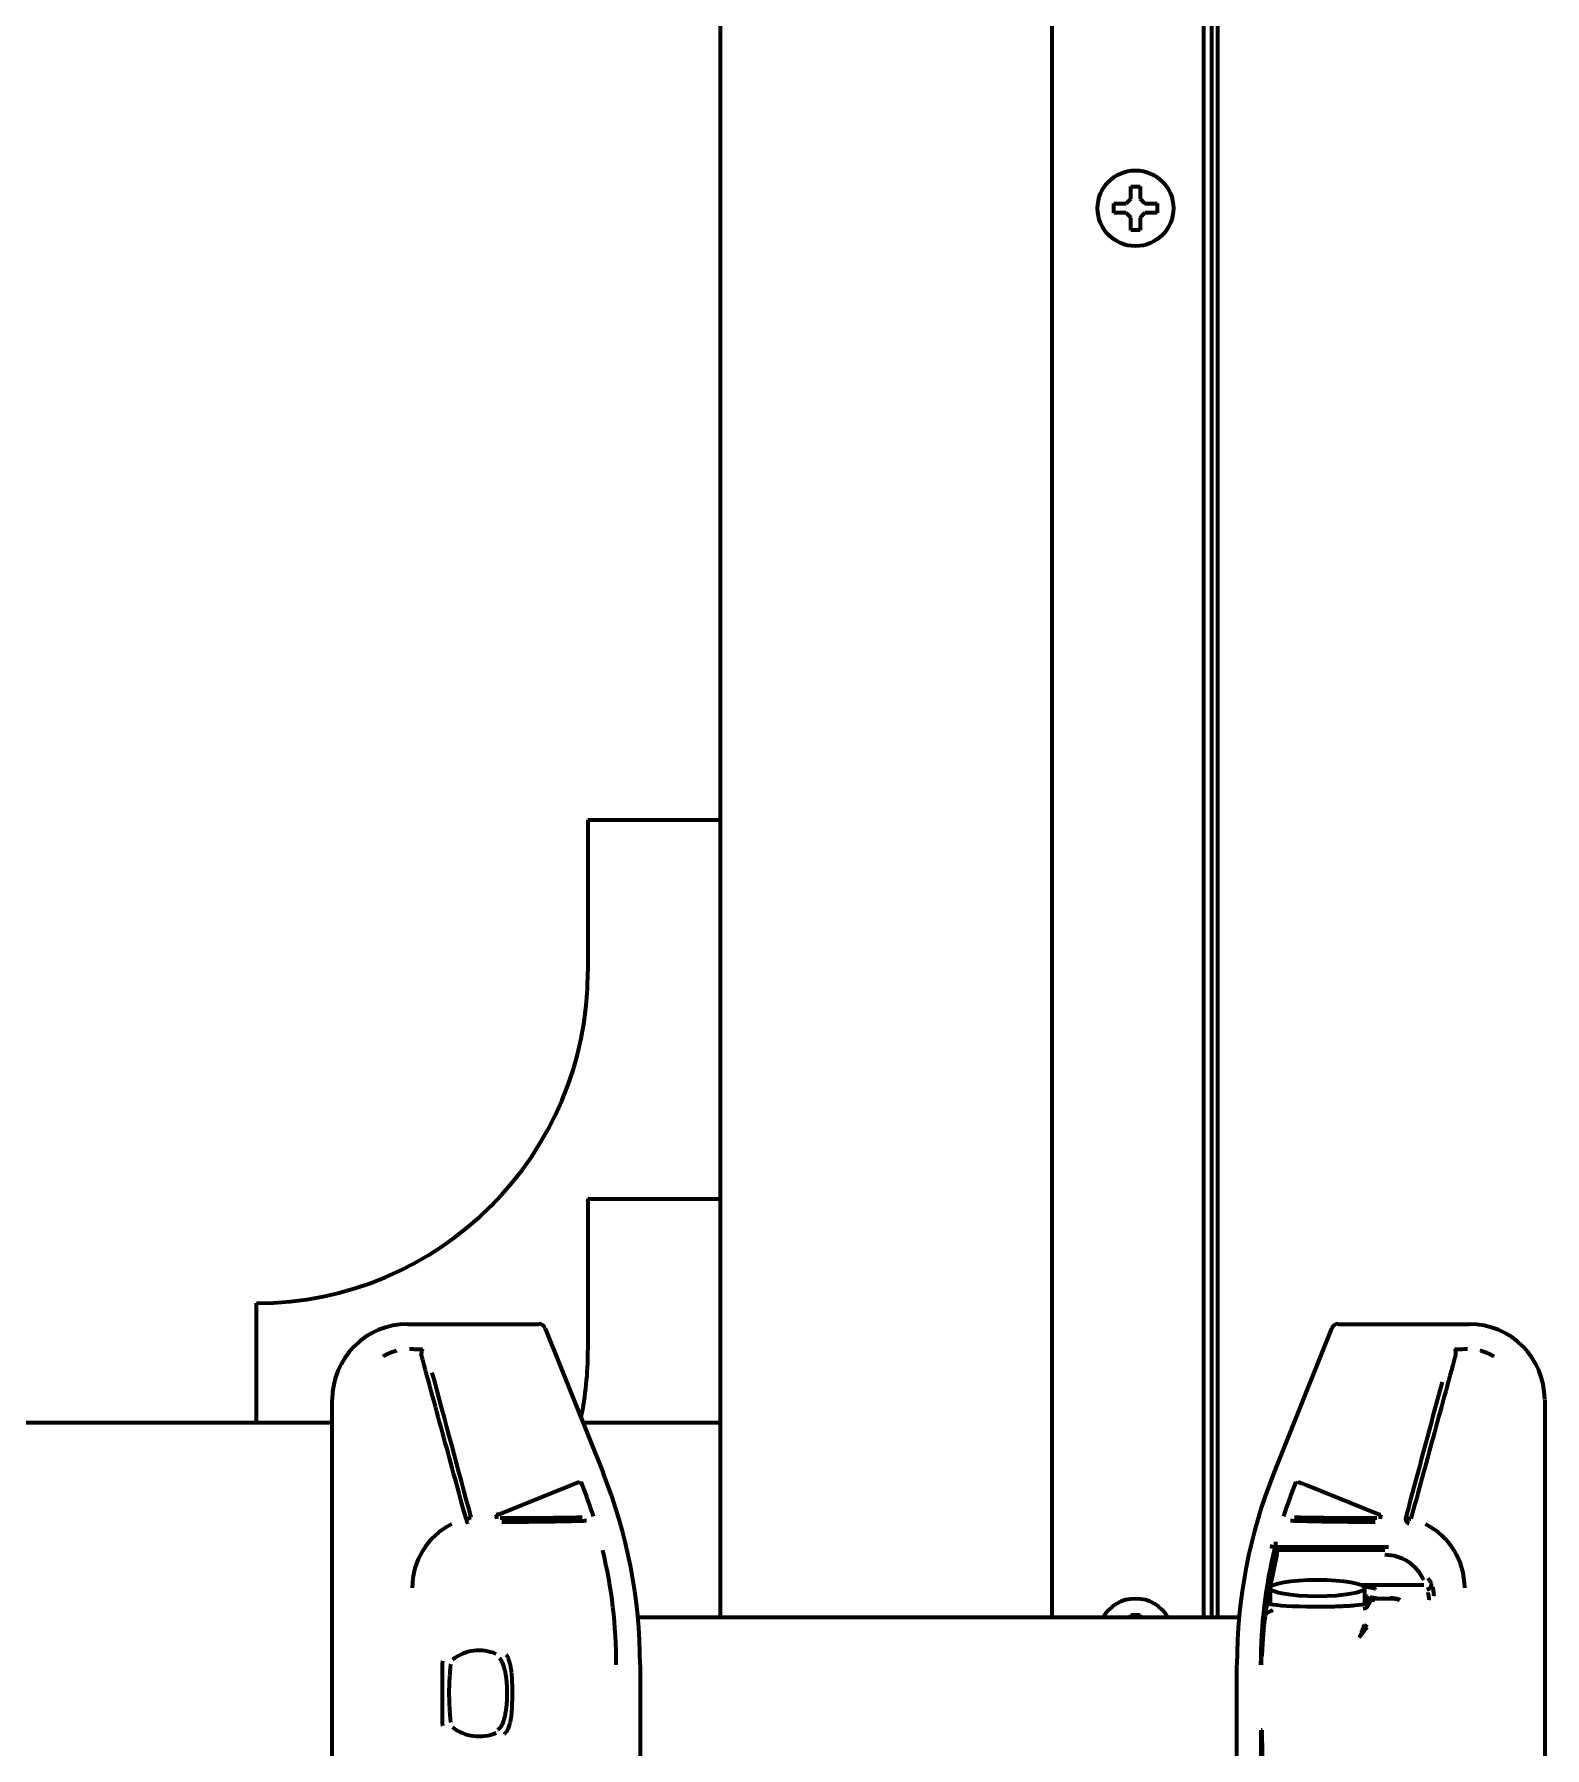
# Model space of a CAD drawing. Header units: inches. Extents: x -3055 to 7244, y 299 to 5591.
# Drawn here: x 3565.7 to 3725.1, y 4519.8 to 4700.7 of the extents above; entities that cross this region are included whole.
import ezdxf

# ---------------------------------------------------------------- set-up
doc = ezdxf.new("R2010")
doc.units = ezdxf.units.IN

msp = doc.modelspace()

# ---------------------------------------------------------------- linework, layer by layer
at = {"linetype": 'Continuous', "lineweight": 70}
for p, q in [((3689.12, 4533.57), (3689.12, 5337.56)), ((3673.12, 4533.58), (3673.12, 5335.56)), ((3638.12, 4533.57), (3638.12, 4839.08)), ((3689.94, 4822.65), (3689.94, 4533.56)), ((3690.62, 4533.57), (3690.62, 4822.65)), ((3679.62, 4682.36), (3679.62, 4682.86)), ((3679.62, 4681.86), (3679.62, 4682.36)), ((3684.22, 4682.86), (3684.22, 4682.36)), ((3684.22, 4682.36), (3684.22, 4681.86)), ((3624.12, 4617.79), (3638.12, 4617.79)), ((3624.12, 4617.79), (3624.12, 4601.76)), ((3624.12, 4577.79), (3638.12, 4577.79)), ((3624.12, 4577.79), (3624.12, 4561.76)), ((3589.12, 4554.11), (3589.12, 4566.76)), ((3605.11, 4564.56), (3618.92, 4564.56)), ((3703.32, 4564.56), (3717.13, 4564.56)), ((3619.61, 4564.09), (3625.72, 4548.83)), ((3702.62, 4564.09), (3696.52, 4548.83)), ((3597.12, 4484.56), (3597.12, 4556.57)), ((3725.12, 4556.57), (3725.12, 4484.56)), ((3597.11, 4554.11), (3258.12, 4554.11)), ((3638.12, 4554.11), (3623.6, 4554.11)), ((3614.74, 4544.5), (3622.3, 4547.53)), ((3622.3, 4547.53), (3623.18, 4547.88)), ((3707.5, 4544.5), (3699.94, 4547.53)), ((3696.72, 4541.05), (3708.61, 4541.05)), ((3696.93, 4540.18), (3696.83, 4540.2)), ((3708.24, 4540.68), (3697.02, 4540.68)), ((3696.39, 4537.51), (3696.29, 4537.53)), ((3696.12, 4536.68), (3696.12, 4535.02)), ((3696.31, 4537.01), (3696.48, 4537.01)), ((3705.75, 4537.01), (3712.35, 4537.01)), ((3706.12, 4535.02), (3706.12, 4536.68)), ((3706.92, 4535.56), (3706.97, 4535.56)), ((3708.8, 4535.56), (3707.02, 4535.56)), ((3708.8, 4535.61), (3708.8, 4535.56)), ((3692.85, 4533.56), (3629.39, 4533.56)), ((3695.63, 4534.58), (3695.73, 4534.49)), ((3695.85, 4534.82), (3696, 4535.07)), ((3696.02, 4535.1), (3696.12, 4535.16)), ((3706.21, 4535.09), (3706.21, 4535.1)), ((3629.62, 4528.59), (3629.62, 4484.56)), ((3692.62, 4484.56), (3692.62, 4528.59)), ((3695.29, 4521.69), (3695.19, 4521.69))]:
    msp.add_line(p, q, dxfattribs=at)
msp.add_circle((3681.92, 4682.36), 4, dxfattribs=at)
for centre, radius, start, end in [((3589.12, 4601.76), 35, 270, 0), ((3589.12, 4561.76), 35, 348.2817, 0), ((3575.12, 4528.59), 54.5, 0, 21.8014), ((3747.12, 4528.59), 54.5, 158.1986, 180), ((3575.12, 4528.59), 51.99, 17.5022, 21.8014), ((3747.12, 4528.59), 51.99, 158.1986, 162.4978), ((3613.06, 4536.71), 7.5, 116.6411, 180.0036), ((3709.17, 4536.71), 7.5, 359.9972, 63.358), ((3747.12, 4528.59), 51.99, 166.2035, 180), ((3575.12, 4528.59), 51.99, 0, 13.4408), ((3747.12, 4528.59), 51.61, 166.993, 170.0221), ((3708.24, 4535.68), 4.5, 24.0059, 90.0091), ((3681.92, 4531.56), 4, 29.9981, 149.9963), ((3701.12, 4525.56), 10, 122.7612, 122.9242), ((3612.62, 4525.56), 4.53, 66.4602, 128.2829), ((3747.12, 4528.59), 51.93, 179.0499, 180), ((3612.62, 4525.56), 4.53, 231.7171, 293.5398)]:
    msp.add_arc(centre, radius, start, end, dxfattribs=at)
for centre, major_axis, ratio, start_param, end_param in [((3605.13, 4556.55), (-5.67, 5.67), 0.997265, 5.499157, 7.067214), ((3618.92, 4563.81), (0.031, -0.75), 0.998627, 1.910477, 3.100392), ((3703.32, 4563.81), (0.031, 0.75), 0.998627, 0.041201, 1.231116), ((3717.11, 4556.55), (5.67, 5.67), 0.997265, 5.499157, 7.067214), ((3598.09, 4526.25), (264.8, -988.25), 0.017452, 1.584217, 1.599684), ((3724.14, 4526.25), (264.8, 988.26), 0.017452, 1.542914, 1.557376), ((3699.52, 4547.7), (-0.464, 0.186), 0.00001, 3.564808, 6.265734), ((3614.9, 4544.57), (-0.483, -0.129), 0.044563, 0.01747, 1.215363), ((3707.33, 4544.57), (0.483, -0.129), 0.044565, 5.067822, 6.265715), ((3611.3, 4544), (-0.483, -0.13), 0.013523, 1.457675, 3.124137), ((3611.3, 4544), (-0.119, 0.486), 0.112563, 1.586794, 3.119544), ((3710.93, 4544), (0.301, -0.399), 0.999598, 3.804727, 5.400099), ((3710.93, 4544), (0.483, -0.13), 0.013523, 3.159048, 4.825514), ((3712.68, 4537.04), (-0.427, -0.259), 0.996672, 1.026891, 2.873747), ((3706.89, 4535.14), (0.488, 0.11), 0.980935, 1.683565, 2.914946), ((3706.92, 4535.06), (0, 0.501), 0.999097, 0.000003, 1.473687), ((3707.02, 4535.06), (0, 0.501), 0.999028, 0, 1.471684), ((3707.04, 4534.93), (0.5, -0.014), 0.966696, 1.404138, 2.958996), ((3707.4, 4536.06), (0, -0.5), 0.000006, 5.863051, 6.283192), ((3695.68, 4534.18), (-0.0989, 0.0148), 0.918409, 0.044134, 1.971535), ((3701.15, 4535.09), (-5.13, 0), 0.069756, 0.043327, 0.108267), ((3701.12, 4535.09), (5.1, 0), 0.069927, 3.25023, 4.486596), ((3701.12, 4535.09), (5.1, 0), 0.069927, 5.586769, 6.174554), ((3705.94, 4535.16), (0.427, -0.451), 0.999829, 5.524595, 6.891653), ((3701.09, 4535.09), (-5.13, 0), 0.069756, 3.033332, 3.100369), ((3695.29, 4529.45), (-0.1, 0.0017), 0.000004, 4.712397, 6.26578)]:
    msp.add_ellipse(centre, major_axis=major_axis, ratio=ratio, start_param=start_param, end_param=end_param, dxfattribs=at)
msp.add_ellipse((3701.12, 4536.68), major_axis=(5, 0), ratio=0.176327, dxfattribs=at)
for points in [[(3681.42, 4683.36), (3681.42, 4683.42), (3681.42, 4683.53), (3681.42, 4683.69), (3681.42, 4683.85), (3681.42, 4684), (3681.42, 4684.15), (3681.42, 4684.31), (3681.42, 4684.48), (3681.42, 4684.6), (3681.42, 4684.66)], [(3681.42, 4684.66), (3681.59, 4684.66), (3681.92, 4684.66), (3682.25, 4684.66), (3682.42, 4684.66)], [(3680.92, 4681.86), (3680.86, 4681.86), (3680.76, 4681.86), (3680.59, 4681.86), (3680.44, 4681.86), (3680.28, 4681.86), (3680.13, 4681.86), (3679.97, 4681.86), (3679.81, 4681.86), (3679.68, 4681.86), (3679.62, 4681.86)], [(3680.92, 4682.86), (3680.94, 4682.89), (3680.99, 4682.93), (3681.06, 4683.01), (3681.13, 4683.08), (3681.2, 4683.15), (3681.28, 4683.22), (3681.35, 4683.29), (3681.39, 4683.34), (3681.42, 4683.36)], [(3681.42, 4681.36), (3681.39, 4681.39), (3681.34, 4681.44), (3681.27, 4681.51), (3681.2, 4681.59), (3681.13, 4681.66), (3681.06, 4681.73), (3680.99, 4681.79), (3680.94, 4681.84), (3680.92, 4681.86)], [(3682.42, 4683.36), (3682.44, 4683.34), (3682.5, 4683.29), (3682.57, 4683.21), (3682.64, 4683.14), (3682.71, 4683.07), (3682.78, 4683), (3682.85, 4682.93), (3682.9, 4682.89), (3682.92, 4682.86)], [(3682.92, 4681.86), (3682.89, 4681.84), (3682.85, 4681.79), (3682.78, 4681.72), (3682.7, 4681.65), (3682.63, 4681.58), (3682.56, 4681.51), (3682.49, 4681.43), (3682.44, 4681.39), (3682.42, 4681.36)], [(3682.92, 4682.86), (3682.97, 4682.86), (3683.08, 4682.86), (3683.24, 4682.86), (3683.4, 4682.86), (3683.56, 4682.86), (3683.71, 4682.86), (3683.87, 4682.86), (3684.03, 4682.86), (3684.15, 4682.86), (3684.22, 4682.86)], [(3682.42, 4680.06), (3682.25, 4680.06), (3681.92, 4680.06), (3681.59, 4680.06), (3681.42, 4680.06)], [(3682.42, 4681.36), (3682.42, 4681.31), (3682.42, 4681.2), (3682.42, 4681.04), (3682.42, 4680.88), (3682.42, 4680.73), (3682.42, 4680.57), (3682.42, 4680.42), (3682.42, 4680.25), (3682.42, 4680.13), (3682.42, 4680.06)], [(3606.64, 4561.88), (3606.42, 4561.88), (3605.98, 4561.88), (3605.52, 4561.89), (3605.28, 4561.89)], [(3611.25, 4543.98), (3610.86, 4545.4), (3610.09, 4548.25), (3608.91, 4552.56), (3607.72, 4556.92), (3606.92, 4559.86), (3606.52, 4561.33)], [(3715.71, 4561.33), (3715.31, 4559.85), (3714.51, 4556.92), (3713.33, 4552.56), (3712.15, 4548.25), (3711.37, 4545.4), (3710.99, 4543.98)], [(3716.95, 4561.89), (3716.72, 4561.89), (3716.26, 4561.88), (3715.81, 4561.88), (3715.6, 4561.88)], [(3696.95, 4540.76), (3696.88, 4540.86), (3696.8, 4540.96), (3696.72, 4541.05)], [(3713.16, 4537.17), (3713.13, 4537.23), (3713.05, 4537.36), (3712.93, 4537.54), (3712.85, 4537.66), (3712.8, 4537.71)], [(3695.91, 4535.94), (3695.92, 4535.97), (3695.93, 4536.01), (3695.94, 4536.04)], [(3706.33, 4535.84), (3706.33, 4535.85), (3706.32, 4535.87), (3706.32, 4535.89)], [(3681.42, 4533.86), (3681.59, 4533.86), (3681.92, 4533.86), (3682.25, 4533.86), (3682.42, 4533.86)], [(3682.42, 4533.86), (3682.42, 4533.77), (3682.42, 4533.67), (3682.42, 4533.58)], [(3695.19, 4529.45), (3695.2, 4529.74), (3695.21, 4530.29), (3695.24, 4531.03), (3695.28, 4531.69), (3695.33, 4532.26), (3695.37, 4532.75), (3695.41, 4533.15), (3695.44, 4533.46), (3695.47, 4533.7), (3695.49, 4533.87), (3695.51, 4533.98), (3695.52, 4534.04), (3695.53, 4534.05), (3695.53, 4534.05)], [(3695.56, 4534.07), (3695.56, 4534.07), (3695.56, 4534.07), (3695.56, 4534.09), (3695.57, 4534.12), (3695.57, 4534.15), (3695.58, 4534.18), (3695.58, 4534.19)], [(3695.58, 4534.19), (3695.58, 4534.22), (3695.59, 4534.27), (3695.6, 4534.35), (3695.61, 4534.4), (3695.61, 4534.43)], [(3695.61, 4534.43), (3695.61, 4534.45), (3695.62, 4534.5), (3695.63, 4534.55), (3695.63, 4534.58)], [(3695.71, 4534.34), (3695.71, 4534.36), (3695.72, 4534.41), (3695.73, 4534.46), (3695.73, 4534.49)], [(3695.71, 4533.97), (3695.79, 4534.03), (3695.87, 4534.08), (3695.96, 4534.13)], [(3695.73, 4534.49), (3695.74, 4534.52), (3695.74, 4534.57), (3695.75, 4534.63), (3695.76, 4534.66), (3695.76, 4534.67), (3695.77, 4534.67)], [(3695.85, 4534.82), (3695.84, 4534.81), (3695.83, 4534.79), (3695.81, 4534.78)], [(3696, 4535.1), (3696.01, 4535.09), (3696.02, 4535.08), (3696.02, 4535.07)], [(3706.19, 4535.11), (3706.2, 4535.11), (3706.2, 4535.11), (3706.21, 4535.1)], [(3706.21, 4535.07), (3706.22, 4535.08), (3706.23, 4535.09), (3706.23, 4535.1)], [(3695.24, 4517.28), (3695.24, 4517.28), (3695.23, 4517.3), (3695.23, 4517.42), (3695.22, 4517.62), (3695.21, 4517.95), (3695.2, 4518.41), (3695.2, 4518.95), (3695.19, 4519.44), (3695.19, 4519.9), (3695.19, 4520.33), (3695.19, 4520.72), (3695.19, 4521.07), (3695.19, 4521.4), (3695.19, 4521.6), (3695.19, 4521.69)]]:
    msp.add_open_spline(points, degree=3, dxfattribs=at)
for points, degree, knots in [([(3682.42, 4684.66), (3682.42, 4684.46), (3682.42, 4684.25), (3682.42, 4683.93), (3682.42, 4683.82), (3682.42, 4683.59), (3682.42, 4683.48), (3682.42, 4683.36)], 3, [0, 0, 0, 0, 0.5, 0.5, 0.75, 0.75, 1, 1, 1, 1]), ([(3679.62, 4682.86), (3679.82, 4682.86), (3680.03, 4682.86), (3680.36, 4682.86), (3680.47, 4682.86), (3680.69, 4682.86), (3680.8, 4682.86), (3680.92, 4682.86)], 3, [0, 0, 0, 0, 0.5, 0.5, 0.75, 0.75, 1, 1, 1, 1]), ([(3684.22, 4681.86), (3684.02, 4681.86), (3683.81, 4681.86), (3683.48, 4681.86), (3683.37, 4681.86), (3683.15, 4681.86), (3683.03, 4681.86), (3682.92, 4681.86)], 3, [0, 0, 0, 0, 0.5, 0.5, 0.75, 0.75, 1, 1, 1, 1]), ([(3681.42, 4680.06), (3681.42, 4680.27), (3681.42, 4680.48), (3681.42, 4680.8), (3681.42, 4680.91), (3681.42, 4681.13), (3681.42, 4681.25), (3681.42, 4681.36)], 3, [0, 0, 0, 0, 0.5, 0.5, 0.75, 0.75, 1, 1, 1, 1]), ([(3603.88, 4561.72), (3603.88, 4561.72), (3603.87, 4561.71), (3603.84, 4561.71), (3603.81, 4561.7), (3603.78, 4561.69), (3603.75, 4561.68), (3603.71, 4561.67), (3603.68, 4561.66), (3603.65, 4561.65), (3603.62, 4561.64), (3603.58, 4561.63), (3603.55, 4561.62), (3603.52, 4561.61), (3603.49, 4561.6), (3603.46, 4561.59), (3603.42, 4561.58), (3603.39, 4561.57), (3603.36, 4561.56), (3603.33, 4561.54), (3603.3, 4561.53), (3603.27, 4561.52), (3603.24, 4561.51), (3603.21, 4561.5), (3603.17, 4561.48), (3603.14, 4561.47), (3603.11, 4561.46), (3603.08, 4561.44), (3603.05, 4561.43), (3603.02, 4561.42), (3602.99, 4561.4), (3602.96, 4561.39), (3602.93, 4561.38), (3602.9, 4561.36), (3602.87, 4561.35), (3602.84, 4561.33), (3602.81, 4561.32), (3602.78, 4561.3), (3602.75, 4561.29), (3602.72, 4561.27), (3602.7, 4561.26), (3602.67, 4561.24), (3602.64, 4561.23), (3602.61, 4561.21), (3602.58, 4561.2), (3602.55, 4561.18), (3602.53, 4561.17), (3602.52, 4561.16)], 3, [0, 0, 0, 0, 0.005015, 0.028175, 0.05131, 0.074419, 0.097503, 0.120562, 0.143595, 0.166602, 0.189585, 0.212542, 0.235473, 0.25838, 0.281261, 0.304118, 0.326949, 0.349755, 0.372537, 0.395294, 0.418026, 0.440734, 0.463417, 0.486075, 0.508709, 0.531318, 0.553901, 0.57646, 0.598992, 0.621499, 0.64398, 0.666435, 0.688864, 0.711266, 0.733641, 0.75599, 0.778311, 0.800606, 0.822873, 0.845112, 0.867324, 0.889507, 0.911663, 0.93379, 0.955889, 0.977959, 1, 1, 1, 1]), ([(3606.64, 4561.88), (3606.64, 4561.88), (3606.64, 4561.87), (3606.64, 4561.87), (3606.63, 4561.87), (3606.63, 4561.87), (3606.63, 4561.87), (3606.62, 4561.87), (3606.62, 4561.87), (3606.62, 4561.86), (3606.62, 4561.86), (3606.61, 4561.86), (3606.61, 4561.85), (3606.61, 4561.85), (3606.61, 4561.85), (3606.6, 4561.84), (3606.6, 4561.84), (3606.6, 4561.83), (3606.6, 4561.83), (3606.59, 4561.82), (3606.58, 4561.8), (3606.57, 4561.77), (3606.56, 4561.74), (3606.56, 4561.7), (3606.55, 4561.67), (3606.54, 4561.62), (3606.53, 4561.58), (3606.53, 4561.54), (3606.53, 4561.51), (3606.53, 4561.49), (3606.53, 4561.48), (3606.52, 4561.46), (3606.52, 4561.44), (3606.52, 4561.42), (3606.52, 4561.4), (3606.52, 4561.37), (3606.52, 4561.35), (3606.52, 4561.34), (3606.52, 4561.33)], 3, [0, 0, 0, 0, 0.014233, 0.028379, 0.042448, 0.056447, 0.070385, 0.08427, 0.098111, 0.111917, 0.125697, 0.13946, 0.153216, 0.166973, 0.180741, 0.194529, 0.208347, 0.222203, 0.236108, 0.25007, 0.311115, 0.372699, 0.435479, 0.500026, 0.55846, 0.619456, 0.683242, 0.749971, 0.771354, 0.793527, 0.8165, 0.840277, 0.864865, 0.890265, 0.91648, 0.94351, 0.971351, 1, 1, 1, 1]), ([(3719.71, 4561.16), (3719.7, 4561.17), (3719.68, 4561.18), (3719.65, 4561.2), (3719.62, 4561.22), (3719.58, 4561.24), (3719.55, 4561.25), (3719.52, 4561.27), (3719.48, 4561.29), (3719.45, 4561.31), (3719.42, 4561.32), (3719.39, 4561.34), (3719.35, 4561.36), (3719.32, 4561.37), (3719.28, 4561.39), (3719.25, 4561.4), (3719.22, 4561.42), (3719.18, 4561.43), (3719.15, 4561.45), (3719.11, 4561.46), (3719.08, 4561.48), (3719.04, 4561.49), (3719.01, 4561.51), (3718.97, 4561.52), (3718.94, 4561.53), (3718.9, 4561.55), (3718.87, 4561.56), (3718.83, 4561.57), (3718.79, 4561.59), (3718.76, 4561.6), (3718.72, 4561.61), (3718.69, 4561.62), (3718.65, 4561.63), (3718.61, 4561.65), (3718.58, 4561.66), (3718.54, 4561.67), (3718.5, 4561.68), (3718.47, 4561.69), (3718.43, 4561.7), (3718.39, 4561.71), (3718.37, 4561.72), (3718.35, 4561.72), (3718.35, 4561.72)], 3, [0, 0, 0, 0, 0.024984, 0.050005, 0.075063, 0.100157, 0.125287, 0.150454, 0.175656, 0.200893, 0.226166, 0.251473, 0.276815, 0.302192, 0.327602, 0.353046, 0.378524, 0.404035, 0.429579, 0.455156, 0.480765, 0.506407, 0.53208, 0.557785, 0.583522, 0.60929, 0.63509, 0.660921, 0.686785, 0.712681, 0.738609, 0.76457, 0.790563, 0.816588, 0.842646, 0.868736, 0.894859, 0.921015, 0.947204, 0.973425, 0.99968, 1, 1, 1, 1]), ([(3622.3, 4547.53), (3622.3, 4547.52), (3622.3, 4547.51), (3622.31, 4547.49), (3622.32, 4547.48), (3622.32, 4547.47)], 3, [0, 0, 0, 0, 0.502197, 0.502197, 1, 1, 1, 1]), ([(3623.18, 4547.88), (3623.19, 4547.87), (3623.19, 4547.86), (3623.2, 4547.84), (3623.2, 4547.83), (3623.21, 4547.82)], 3, [0, 0, 0, 0, 0.502212, 0.502212, 1, 1, 1, 1]), ([(3699.03, 4547.82), (3699.03, 4547.83), (3699.04, 4547.84), (3699.05, 4547.86), (3699.05, 4547.87), (3699.05, 4547.88)], 3, [0, 0, 0, 0, 0.502213, 0.502213, 1, 1, 1, 1]), ([(3699.92, 4547.47), (3699.92, 4547.48), (3699.93, 4547.49), (3699.93, 4547.51), (3699.94, 4547.52), (3699.94, 4547.53)], 3, [0, 0, 0, 0, 0.502213, 0.502213, 1, 1, 1, 1]), ([(3614.54, 4544), (3614.52, 4544.08), (3614.5, 4544.15), (3614.46, 4544.29), (3614.44, 4544.37), (3614.42, 4544.44)], 3, [0, 0, 0, 0, 0.50115, 0.50115, 1, 1, 1, 1]), ([(3707.82, 4544.44), (3707.8, 4544.37), (3707.78, 4544.29), (3707.74, 4544.15), (3707.72, 4544.08), (3707.7, 4544)], 3, [0, 0, 0, 0, 0.501162, 0.501162, 1, 1, 1, 1]), ([(3623.52, 4544.13), (3623.42, 4544.13), (3623.3, 4544.12), (3623.13, 4544.12), (3623.04, 4544.12), (3622.95, 4544.12), (3622.88, 4544.11), (3622.85, 4544.11), (3622.56, 4544.11), (3622.28, 4544.1), (3621.69, 4544.09), (3621.38, 4544.09), (3620.71, 4544.08), (3620.35, 4544.08), (3619.89, 4544.07), (3619.79, 4544.07), (3619.65, 4544.07), (3619.6, 4544.07), (3619.51, 4544.07), (3619.26, 4544.07), (3619.02, 4544.07), (3618.41, 4544.07), (3618, 4544.07), (3617.46, 4544.06), (3617.35, 4544.06), (3617.13, 4544.06), (3617.02, 4544.06), (3616.69, 4544.06), (3616.24, 4544.07), (3615.79, 4544.07), (3615.44, 4544.07), (3615.32, 4544.07), (3615.09, 4544.07), (3614.97, 4544.07), (3614.86, 4544.07)], 3, [0, 0, 0, 0, 0.0625, 0.0625, 0.09375, 0.109375, 0.109375, 0.125, 0.125, 0.25, 0.25, 0.375, 0.375, 0.5, 0.5, 0.53125, 0.53125, 0.546875, 0.546875, 0.5625, 0.625, 0.625, 0.75, 0.75, 0.78125, 0.78125, 0.8125, 0.8125, 0.875, 0.9375, 0.9375, 0.96875, 0.96875, 1, 1, 1, 1]), ([(3623.95, 4543.77), (3623.85, 4543.77), (3623.73, 4543.76), (3623.55, 4543.76), (3623.46, 4543.75), (3623.36, 4543.75), (3623.29, 4543.75), (3623.26, 4543.75), (3622.96, 4543.74), (3622.67, 4543.73), (3622.06, 4543.72), (3621.73, 4543.71), (3621.04, 4543.7), (3620.67, 4543.69), (3620.19, 4543.68), (3620.09, 4543.68), (3619.95, 4543.68), (3619.9, 4543.68), (3619.8, 4543.68), (3619.54, 4543.67), (3619.29, 4543.67), (3618.67, 4543.66), (3618.24, 4543.66), (3617.36, 4543.65), (3616.46, 4543.64), (3615.51, 4543.64), (3615.02, 4543.63)], 3, [0, 0, 0, 0, 0.0625, 0.0625, 0.09375, 0.109375, 0.109375, 0.125, 0.125, 0.25, 0.25, 0.375, 0.375, 0.5, 0.5, 0.53125, 0.53125, 0.546875, 0.546875, 0.5625, 0.625, 0.625, 0.75, 0.75, 0.875, 1, 1, 1, 1]), ([(3707.22, 4543.63), (3706.73, 4543.64), (3706.26, 4543.64), (3705.33, 4543.65), (3704.88, 4543.65), (3704, 4543.66), (3703.57, 4543.66), (3703.05, 4543.67), (3702.89, 4543.67), (3702.74, 4543.67), (3702.64, 4543.68), (3702.59, 4543.68), (3702.33, 4543.68), (3702.14, 4543.68), (3701.56, 4543.69), (3701.2, 4543.7), (3700.5, 4543.71), (3700.18, 4543.72), (3699.72, 4543.73), (3699.57, 4543.73), (3699.35, 4543.74), (3699.28, 4543.74), (3699.18, 4543.74), (3699.14, 4543.74), (3699.07, 4543.74), (3699.04, 4543.75), (3698.74, 4543.75), (3698.5, 4543.76), (3698.28, 4543.77)], 3, [0, 0, 0, 0, 0.125, 0.125, 0.25, 0.25, 0.375, 0.375, 0.40625, 0.421875, 0.421875, 0.4375, 0.4375, 0.5, 0.5, 0.625, 0.625, 0.75, 0.75, 0.8125, 0.8125, 0.84375, 0.84375, 0.859375, 0.859375, 0.875, 0.875, 1, 1, 1, 1]), ([(3707.38, 4544.07), (3706.91, 4544.07), (3706.45, 4544.07), (3705.55, 4544.06), (3705.11, 4544.06), (3704.26, 4544.07), (3703.84, 4544.07), (3703.34, 4544.07), (3703.19, 4544.07), (3703.04, 4544.07), (3702.94, 4544.07), (3702.89, 4544.07), (3702.65, 4544.07), (3702.46, 4544.07), (3701.9, 4544.08), (3701.54, 4544.08), (3700.87, 4544.09), (3700.56, 4544.09), (3700.11, 4544.1), (3699.96, 4544.1), (3699.75, 4544.11), (3699.69, 4544.11), (3699.55, 4544.11), (3699.49, 4544.11), (3699.36, 4544.11), (3699.29, 4544.12), (3699.17, 4544.12), (3699.11, 4544.12), (3698.93, 4544.12), (3698.82, 4544.13), (3698.72, 4544.13)], 3, [0, 0, 0, 0, 0.125, 0.125, 0.25, 0.25, 0.375, 0.375, 0.40625, 0.421875, 0.421875, 0.4375, 0.4375, 0.5, 0.5, 0.625, 0.625, 0.75, 0.75, 0.8125, 0.8125, 0.84375, 0.84375, 0.875, 0.875, 0.90625, 0.90625, 0.9375, 0.9375, 1, 1, 1, 1]), ([(3696.14, 4541.11), (3696.15, 4541.11), (3696.16, 4541.11), (3696.17, 4541.11), (3696.18, 4541.1), (3696.21, 4541.1), (3696.22, 4541.09), (3696.27, 4541.08), (3696.3, 4541.07), (3696.36, 4541.06), (3696.38, 4541.05), (3696.42, 4541.04), (3696.44, 4541.04), (3696.46, 4541.03), (3696.47, 4541.03), (3696.5, 4541.02), (3696.52, 4541.01), (3696.55, 4541.01), (3696.56, 4541), (3696.57, 4541), (3696.58, 4541), (3696.6, 4540.99), (3696.61, 4540.99), (3696.62, 4540.99), (3696.62, 4540.99), (3696.63, 4540.99), (3696.63, 4540.98), (3696.63, 4540.98)], 3, [0, 0, 0, 0, 0.03125, 0.03125, 0.0625, 0.0625, 0.125, 0.125, 0.25, 0.25, 0.375, 0.375, 0.4375, 0.4375, 0.5, 0.5, 0.625, 0.625, 0.6875, 0.6875, 0.75, 0.75, 0.875, 0.875, 0.9375, 0.9375, 1, 1, 1, 1]), ([(3696.92, 4540.61), (3696.9, 4540.64), (3696.87, 4540.67), (3696.82, 4540.73), (3696.8, 4540.76), (3696.75, 4540.83), (3696.72, 4540.86), (3696.68, 4540.92), (3696.65, 4540.95), (3696.63, 4540.98)], 3, [0, 0, 0, 0, 0.25, 0.25, 0.5, 0.5, 0.75, 0.75, 1, 1, 1, 1]), ([(3696.71, 4541.55), (3696.71, 4541.55), (3696.71, 4541.54), (3696.71, 4541.52), (3696.71, 4541.51), (3696.71, 4541.49), (3696.71, 4541.47), (3696.71, 4541.43), (3696.71, 4541.4), (3696.71, 4541.35), (3696.71, 4541.34), (3696.71, 4541.31), (3696.71, 4541.28), (3696.71, 4541.25), (3696.71, 4541.23), (3696.71, 4541.22), (3696.71, 4541.18), (3696.71, 4541.16), (3696.72, 4541.13), (3696.72, 4541.12), (3696.72, 4541.11), (3696.72, 4541.1), (3696.72, 4541.08), (3696.72, 4541.07), (3696.72, 4541.06), (3696.72, 4541.06), (3696.72, 4541.06), (3696.72, 4541.06), (3696.72, 4541.05)], 3, [0, 0, 0, 0, 0.03125, 0.03125, 0.0625, 0.0625, 0.125, 0.125, 0.25, 0.25, 0.3125, 0.3125, 0.375, 0.4375, 0.4375, 0.5, 0.5, 0.625, 0.625, 0.6875, 0.6875, 0.75, 0.75, 0.875, 0.875, 0.9375, 0.9375, 1, 1, 1, 1]), ([(3696.83, 4540.2), (3696.84, 4540.22), (3696.85, 4540.25), (3696.86, 4540.31), (3696.87, 4540.36), (3696.88, 4540.41), (3696.89, 4540.47), (3696.91, 4540.52), (3696.91, 4540.56), (3696.92, 4540.59), (3696.92, 4540.6), (3696.92, 4540.6), (3696.92, 4540.6)], 3, [0, 0, 0, 0, 0.111105, 0.222209, 0.333314, 0.444418, 0.555523, 0.666628, 0.777732, 0.888837, 0.999941, 1, 1, 1, 1]), ([(3696.14, 4536.95), (3696.15, 4536.97), (3696.15, 4536.98), (3696.17, 4537.01), (3696.17, 4537.03), (3696.18, 4537.05), (3696.19, 4537.07), (3696.2, 4537.1), (3696.21, 4537.11), (3696.21, 4537.12)], 3, [0, 0, 0, 0, 0.25, 0.25, 0.5, 0.5, 0.75, 0.75, 1, 1, 1, 1]), ([(3696.21, 4537.13), (3696.21, 4537.13), (3696.21, 4537.13), (3696.22, 4537.13), (3696.22, 4537.14), (3696.22, 4537.15), (3696.23, 4537.18), (3696.23, 4537.22), (3696.24, 4537.27), (3696.26, 4537.34), (3696.27, 4537.43), (3696.28, 4537.5), (3696.29, 4537.53)], 3, [0, 0, 0, 0, 0.000048, 0.000048, 0.125042, 0.250036, 0.37503, 0.500024, 0.625018, 0.750012, 0.875006, 1, 1, 1, 1]), ([(3695.69, 4534.86), (3695.71, 4534.98), (3695.75, 4535.22), (3695.81, 4535.53), (3695.87, 4535.78), (3695.9, 4535.9), (3695.91, 4535.94)], 3, [0, 0, 0, 0, 0.249997, 0.499998, 0.749999, 1, 1, 1, 1]), ([(3695.79, 4535.33), (3695.79, 4535.35), (3695.8, 4535.36), (3695.81, 4535.42), (3695.82, 4535.47), (3695.83, 4535.56), (3695.84, 4535.6), (3695.85, 4535.63)], 3, [0, 0, 0, 0, 0.108625, 0.108625, 0.574825, 0.574825, 1, 1, 1, 1]), ([(3695.94, 4536.04), (3695.94, 4536.04), (3695.94, 4536.05), (3695.95, 4536.07), (3695.96, 4536.1), (3695.97, 4536.14), (3695.98, 4536.19), (3695.99, 4536.26), (3696, 4536.33), (3696.02, 4536.4), (3696.04, 4536.49), (3696.06, 4536.59), (3696.08, 4536.68), (3696.1, 4536.78), (3696.11, 4536.85), (3696.13, 4536.9), (3696.14, 4536.94), (3696.14, 4536.95), (3696.14, 4536.96), (3696.14, 4536.96), (3696.14, 4536.96)], 3, [0, 0, 0, 0, 0.062495, 0.12499, 0.187484, 0.249979, 0.312474, 0.374969, 0.437464, 0.499959, 0.562453, 0.624948, 0.687443, 0.749938, 0.812433, 0.874927, 0.937422, 0.999917, 0.999917, 1, 1, 1, 1]), ([(3705.93, 4536.85), (3706.01, 4536.84), (3706.43, 4536.8), (3706.92, 4536.72), (3707.19, 4536.64), (3707.21, 4536.6)], 2, [0, 0, 0, 0.073395, 0.382263, 0.691132, 1, 1, 1]), ([(3706.33, 4535.84), (3706.33, 4535.82), (3706.33, 4535.8), (3706.33, 4535.75), (3706.33, 4535.72), (3706.33, 4535.67), (3706.33, 4535.65), (3706.33, 4535.61), (3706.33, 4535.58), (3706.33, 4535.54), (3706.33, 4535.51), (3706.33, 4535.48), (3706.33, 4535.46), (3706.33, 4535.44), (3706.34, 4535.42), (3706.34, 4535.42), (3706.34, 4535.41)], 3, [0, 0, 0, 0, 0.25, 0.25, 0.5, 0.5, 0.625, 0.625, 0.75, 0.75, 0.875, 0.875, 0.9375, 0.96875, 0.96875, 1, 1, 1, 1]), ([(3707.4, 4535.61), (3707.37, 4535.61), (3707.34, 4535.61), (3707.27, 4535.61), (3707.24, 4535.61), (3707.18, 4535.62), (3707.15, 4535.62), (3707.1, 4535.63), (3707.07, 4535.63), (3707.02, 4535.64), (3707, 4535.64), (3706.96, 4535.65), (3706.94, 4535.65), (3706.88, 4535.66), (3706.85, 4535.67), (3706.78, 4535.69), (3706.75, 4535.7), (3706.72, 4535.71), (3706.71, 4535.71), (3706.71, 4535.71)], 3, [0, 0, 0, 0, 0.09463, 0.09463, 0.18926, 0.18926, 0.283889, 0.283889, 0.378519, 0.378519, 0.473149, 0.473149, 0.567779, 0.567779, 0.757038, 0.757038, 0.946298, 0.946298, 1, 1, 1, 1]), ([(3706.73, 4535.6), (3706.76, 4535.59), (3706.79, 4535.58), (3706.83, 4535.57), (3706.85, 4535.57), (3706.88, 4535.56), (3706.9, 4535.56), (3706.92, 4535.56)], 3, [0, 0, 0, 0, 0.5, 0.5, 0.75, 0.75, 1, 1, 1, 1]), ([(3709.84, 4535.44), (3709.84, 4535.44), (3709.8, 4535.46), (3709.73, 4535.48), (3709.62, 4535.52), (3709.5, 4535.55), (3709.38, 4535.57), (3709.27, 4535.58), (3709.18, 4535.59), (3709.12, 4535.6), (3709.07, 4535.6), (3709.04, 4535.6), (3709, 4535.6), (3708.97, 4535.6), (3708.93, 4535.61), (3708.89, 4535.61), (3708.84, 4535.61), (3708.81, 4535.61), (3708.8, 4535.61)], 3, [0, 0, 0, 0, 0.000059, 0.132051, 0.251205, 0.363862, 0.491337, 0.579126, 0.661179, 0.737452, 0.763103, 0.790798, 0.820541, 0.852335, 0.886181, 0.922079, 0.960023, 1, 1, 1, 1]), ([(3709.71, 4535.42), (3709.71, 4535.42), (3709.67, 4535.43), (3709.58, 4535.46), (3709.45, 4535.5), (3709.34, 4535.52), (3709.27, 4535.53), (3709.23, 4535.54), (3709.19, 4535.54), (3709.15, 4535.55), (3709.12, 4535.55), (3709.08, 4535.55), (3709.04, 4535.56), (3709, 4535.56), (3708.96, 4535.56), (3708.92, 4535.56), (3708.88, 4535.56), (3708.84, 4535.56), (3708.81, 4535.56), (3708.8, 4535.56)], 3, [0, 0, 0, 0, 0.000004, 0.17123, 0.332846, 0.488044, 0.52622, 0.564458, 0.6028, 0.641285, 0.679952, 0.718839, 0.757981, 0.797413, 0.837166, 0.877273, 0.917763, 0.958663, 1, 1, 1, 1]), ([(3712.93, 4535.43), (3712.93, 4535.44), (3712.93, 4535.47), (3712.92, 4535.51), (3712.92, 4535.55), (3712.92, 4535.6), (3712.91, 4535.64), (3712.91, 4535.68), (3712.9, 4535.72), (3712.9, 4535.77), (3712.89, 4535.81), (3712.89, 4535.85), (3712.88, 4535.9), (3712.87, 4535.95), (3712.86, 4536.01), (3712.84, 4536.06), (3712.83, 4536.12), (3712.82, 4536.17), (3712.81, 4536.19), (3712.81, 4536.2)], 3, [0, 0, 0, 0, 0.04305, 0.087212, 0.132486, 0.178874, 0.226377, 0.274994, 0.324728, 0.375578, 0.427546, 0.480632, 0.543095, 0.612699, 0.689444, 0.77333, 0.864358, 0.962528, 1, 1, 1, 1]), ([(3713.43, 4535.87), (3713.43, 4535.88), (3713.43, 4535.9), (3713.43, 4535.92), (3713.43, 4535.94), (3713.42, 4535.96), (3713.42, 4535.98), (3713.42, 4536), (3713.42, 4536.02), (3713.42, 4536.04), (3713.42, 4536.06), (3713.42, 4536.08), (3713.41, 4536.1), (3713.41, 4536.12), (3713.41, 4536.14), (3713.41, 4536.16), (3713.41, 4536.18), (3713.41, 4536.2), (3713.4, 4536.22), (3713.4, 4536.23), (3713.4, 4536.25), (3713.4, 4536.27), (3713.4, 4536.28), (3713.39, 4536.3), (3713.39, 4536.32), (3713.39, 4536.33), (3713.39, 4536.35), (3713.38, 4536.36), (3713.38, 4536.38), (3713.38, 4536.4), (3713.38, 4536.41), (3713.37, 4536.43), (3713.37, 4536.44), (3713.37, 4536.45), (3713.37, 4536.47), (3713.37, 4536.48), (3713.36, 4536.5), (3713.36, 4536.51), (3713.36, 4536.52), (3713.36, 4536.54), (3713.35, 4536.55), (3713.35, 4536.56), (3713.35, 4536.57), (3713.35, 4536.59), (3713.34, 4536.6), (3713.34, 4536.61), (3713.34, 4536.62), (3713.34, 4536.63), (3713.33, 4536.64), (3713.33, 4536.65), (3713.33, 4536.66), (3713.33, 4536.68), (3713.32, 4536.69), (3713.32, 4536.7), (3713.32, 4536.71), (3713.32, 4536.72), (3713.31, 4536.73), (3713.31, 4536.74), (3713.31, 4536.75), (3713.3, 4536.76), (3713.3, 4536.78), (3713.3, 4536.79), (3713.3, 4536.79)], 3, [0, 0, 0, 0, 0.01933, 0.03855, 0.05766, 0.076661, 0.095553, 0.114335, 0.133008, 0.151571, 0.170025, 0.18837, 0.206606, 0.224733, 0.242752, 0.260662, 0.278463, 0.296157, 0.313742, 0.331219, 0.348588, 0.365849, 0.383002, 0.400048, 0.416986, 0.433816, 0.450539, 0.467155, 0.483663, 0.500064, 0.516357, 0.532544, 0.548623, 0.564596, 0.580461, 0.59622, 0.611872, 0.627417, 0.642856, 0.658188, 0.673414, 0.688533, 0.703545, 0.718452, 0.733252, 0.747946, 0.762534, 0.777015, 0.791391, 0.80566, 0.819824, 0.833882, 0.847833, 0.861679, 0.875419, 0.889054, 0.902582, 0.916005, 0.929322, 0.942534, 0.990751, 1, 1, 1, 1]), ([(3681.42, 4533.58), (3681.42, 4533.61), (3681.42, 4533.7), (3681.42, 4533.8), (3681.42, 4533.86)], 3, [0, 0, 0, 0, 0.373924, 1, 1, 1, 1]), ([(3695.29, 4529.45), (3695.3, 4529.56), (3695.31, 4529.95), (3695.34, 4530.59), (3695.39, 4531.33), (3695.44, 4531.97), (3695.49, 4532.52), (3695.54, 4532.96), (3695.58, 4533.32), (3695.62, 4533.58), (3695.64, 4533.77), (3695.66, 4533.88), (3695.68, 4533.94), (3695.68, 4533.96), (3695.68, 4533.96)], 3, [0, 0, 0, 0, 0.055778, 0.193635, 0.31794, 0.429921, 0.530786, 0.62174, 0.70352, 0.777177, 0.843619, 0.903584, 0.957821, 1, 1, 1, 1]), ([(3695.63, 4534.58), (3695.64, 4534.61), (3695.65, 4534.67), (3695.66, 4534.73), (3695.66, 4534.77), (3695.67, 4534.78), (3695.67, 4534.78), (3695.67, 4534.78), (3695.67, 4534.78)], 3, [0, 0, 0, 0, 0.249874, 0.499749, 0.749623, 0.999497, 0.999497, 1, 1, 1, 1]), ([(3695.67, 4534.78), (3695.67, 4534.79), (3695.68, 4534.81), (3695.68, 4534.83), (3695.69, 4534.84), (3695.69, 4534.85)], 3, [0, 0, 0, 0, 0.5, 0.5, 1, 1, 1, 1]), ([(3695.7, 4534.8), (3695.7, 4534.8), (3695.7, 4534.81), (3695.7, 4534.81), (3695.7, 4534.82), (3695.7, 4534.82), (3695.7, 4534.82), (3695.69, 4534.83), (3695.69, 4534.83), (3695.69, 4534.83), (3695.69, 4534.83), (3695.69, 4534.83), (3695.69, 4534.83), (3695.69, 4534.84), (3695.69, 4534.84), (3695.69, 4534.84), (3695.69, 4534.84), (3695.69, 4534.84), (3695.69, 4534.84), (3695.69, 4534.84), (3695.69, 4534.85), (3695.69, 4534.85), (3695.69, 4534.85), (3695.69, 4534.85), (3695.69, 4534.85), (3695.69, 4534.85), (3695.69, 4534.85), (3695.69, 4534.86), (3695.69, 4534.86)], 3, [0, 0, 0, 0, 0.087775, 0.167542, 0.239322, 0.303148, 0.359064, 0.407136, 0.447472, 0.480253, 0.505822, 0.538406, 0.5705, 0.602112, 0.633252, 0.663928, 0.694152, 0.723932, 0.753281, 0.782208, 0.810726, 0.838848, 0.866586, 0.893953, 0.920963, 0.947631, 0.973971, 1, 1, 1, 1]), ([(3695.7, 4534.8), (3695.7, 4534.8), (3695.71, 4534.8), (3695.71, 4534.79), (3695.71, 4534.79), (3695.71, 4534.79), (3695.71, 4534.78), (3695.72, 4534.78), (3695.72, 4534.78), (3695.72, 4534.78), (3695.73, 4534.78), (3695.73, 4534.77), (3695.73, 4534.77), (3695.74, 4534.77), (3695.74, 4534.77), (3695.75, 4534.77), (3695.75, 4534.77), (3695.76, 4534.77), (3695.77, 4534.77), (3695.78, 4534.77), (3695.78, 4534.77), (3695.8, 4534.78), (3695.8, 4534.78), (3695.81, 4534.78)], 3, [0, 0, 0, 0, 0.015625, 0.015625, 0.03125, 0.03125, 0.0625, 0.0625, 0.09375, 0.09375, 0.125, 0.125, 0.1875, 0.1875, 0.25, 0.25, 0.375, 0.375, 0.5, 0.5, 0.75, 0.75, 1, 1, 1, 1]), ([(3695.96, 4534.13), (3695.92, 4534.11), (3695.88, 4534.1), (3695.8, 4534.08), (3695.75, 4534.08), (3695.7, 4534.09)], 3, [0, 0, 0, 0, 0.5, 0.5, 1, 1, 1, 1]), ([(3695.71, 4533.97), (3695.71, 4533.97), (3695.71, 4533.98), (3695.71, 4533.99), (3695.7, 4533.99), (3695.7, 4534.02), (3695.7, 4534.05), (3695.7, 4534.09)], 3, [0, 0, 0, 0, 0.25, 0.25, 0.5, 0.5, 1, 1, 1, 1]), ([(3695.96, 4534.13), (3696.03, 4534.17), (3696.11, 4534.22), (3696.27, 4534.3), (3696.35, 4534.34), (3696.43, 4534.37)], 3, [0, 0, 0, 0, 0.5, 0.5, 1, 1, 1, 1]), ([(3699.98, 4534.74), (3700.16, 4534.74), (3700.35, 4534.73), (3700.73, 4534.73), (3700.93, 4534.73), (3701.12, 4534.73)], 3, [0, 0, 0, 0, 0.5, 0.5, 1, 1, 1, 1]), ([(3701.12, 4534.73), (3701.31, 4534.73), (3701.49, 4534.73), (3701.86, 4534.73), (3702.04, 4534.74), (3702.4, 4534.74), (3702.58, 4534.74), (3702.8, 4534.75), (3702.85, 4534.75), (3702.94, 4534.75), (3703.07, 4534.76), (3703.19, 4534.76), (3703.45, 4534.77), (3703.61, 4534.77), (3703.92, 4534.79), (3704.08, 4534.8), (3704.26, 4534.81), (3704.3, 4534.81), (3704.37, 4534.81), (3704.48, 4534.82), (3704.58, 4534.82), (3704.78, 4534.84), (3704.91, 4534.85), (3705.03, 4534.86)], 3, [0, 0, 0, 0, 0.125, 0.125, 0.25, 0.25, 0.375, 0.375, 0.40625, 0.40625, 0.4375, 0.5, 0.5, 0.625, 0.625, 0.75, 0.75, 0.78125, 0.78125, 0.8125, 0.875, 0.875, 1, 1, 1, 1]), ([(3706.23, 4535.07), (3706.28, 4535.09), (3706.33, 4535.11), (3706.38, 4535.13), (3706.39, 4535.14)], 2, [0, 0, 0, 0.500233, 0.75035, 1, 1, 1]), ([(3706.05, 4532.79), (3706.01, 4532.69), (3705.97, 4532.58), (3705.89, 4532.37), (3705.85, 4532.26), (3705.77, 4532.04), (3705.73, 4531.93), (3705.65, 4531.72), (3705.61, 4531.6), (3705.57, 4531.49)], 3, [0, 0, 0, 0, 0.25, 0.25, 0.5, 0.5, 0.75, 0.75, 1, 1, 1, 1]), ([(3706.37, 4532.56), (3706.35, 4532.54), (3706.32, 4532.5), (3706.27, 4532.44), (3706.22, 4532.38), (3706.18, 4532.32), (3706.13, 4532.26), (3706.09, 4532.21), (3706.05, 4532.15), (3706.01, 4532.1), (3705.97, 4532.05), (3705.93, 4532), (3705.9, 4531.95), (3705.86, 4531.9), (3705.83, 4531.86), (3705.8, 4531.82), (3705.77, 4531.77), (3705.74, 4531.73), (3705.71, 4531.7), (3705.68, 4531.66), (3705.66, 4531.62), (3705.63, 4531.59), (3705.61, 4531.56), (3705.59, 4531.52), (3705.57, 4531.5), (3705.57, 4531.49)], 3, [0, 0, 0, 0, 0.060363, 0.11919, 0.17648, 0.232235, 0.286453, 0.339136, 0.390282, 0.439894, 0.48797, 0.53451, 0.579516, 0.622988, 0.664925, 0.705328, 0.744197, 0.781533, 0.817336, 0.851607, 0.884346, 0.915554, 0.945232, 0.97338, 1, 1, 1, 1]), ([(3706.37, 4532.56), (3706.34, 4532.58), (3706.32, 4532.61), (3706.27, 4532.65), (3706.24, 4532.67), (3706.18, 4532.71), (3706.16, 4532.73), (3706.1, 4532.76), (3706.07, 4532.78), (3706.05, 4532.79)], 3, [0, 0, 0, 0, 0.25, 0.25, 0.5, 0.5, 0.75, 0.75, 1, 1, 1, 1]), ([(3608.76, 4528.97), (3608.76, 4528.96), (3608.75, 4528.95), (3608.75, 4528.92), (3608.75, 4528.91), (3608.75, 4528.89), (3608.75, 4528.89), (3608.75, 4528.87), (3608.75, 4528.87), (3608.75, 4528.82), (3608.74, 4528.79), (3608.74, 4528.7), (3608.74, 4528.65), (3608.74, 4528.58), (3608.74, 4528.56), (3608.74, 4528.53), (3608.74, 4528.49), (3608.74, 4528.44), (3608.73, 4528.34), (3608.73, 4528.27), (3608.73, 4528.13), (3608.73, 4528.06), (3608.73, 4527.94), (3608.73, 4527.9), (3608.73, 4527.82), (3608.73, 4527.78), (3608.73, 4527.65), (3608.73, 4527.57), (3608.72, 4527.39), (3608.72, 4527.31), (3608.72, 4527.17), (3608.72, 4527.13), (3608.72, 4527.04), (3608.72, 4526.99), (3608.72, 4526.86), (3608.72, 4526.76), (3608.72, 4526.49), (3608.72, 4526.31), (3608.72, 4525.94), (3608.72, 4525.75), (3608.72, 4525.47), (3608.72, 4525.38), (3608.72, 4525.19), (3608.72, 4525.1), (3608.72, 4524.82), (3608.72, 4524.64), (3608.72, 4524.27), (3608.72, 4524.09), (3608.72, 4523.82), (3608.72, 4523.74), (3608.73, 4523.61), (3608.73, 4523.56), (3608.73, 4523.48), (3608.73, 4523.44), (3608.73, 4523.31), (3608.73, 4523.23), (3608.73, 4523.07), (3608.73, 4523), (3608.73, 4522.89), (3608.73, 4522.85), (3608.73, 4522.78), (3608.74, 4522.75), (3608.74, 4522.65), (3608.74, 4522.59), (3608.74, 4522.51), (3608.74, 4522.48), (3608.74, 4522.44), (3608.74, 4522.43), (3608.74, 4522.41), (3608.74, 4522.4), (3608.74, 4522.34), (3608.75, 4522.3), (3608.75, 4522.25), (3608.75, 4522.24), (3608.75, 4522.21), (3608.75, 4522.2), (3608.75, 4522.17), (3608.76, 4522.16), (3608.76, 4522.16)], 3, [0, 0, 0, 0, 0.03125, 0.03125, 0.046875, 0.046875, 0.054688, 0.054688, 0.0625, 0.0625, 0.09375, 0.09375, 0.125, 0.125, 0.132813, 0.132813, 0.140625, 0.15625, 0.15625, 0.1875, 0.1875, 0.21875, 0.21875, 0.234375, 0.234375, 0.25, 0.25, 0.28125, 0.28125, 0.3125, 0.3125, 0.328125, 0.328125, 0.34375, 0.34375, 0.375, 0.375, 0.4375, 0.4375, 0.5, 0.5, 0.53125, 0.53125, 0.5625, 0.5625, 0.625, 0.625, 0.6875, 0.6875, 0.71875, 0.71875, 0.734375, 0.734375, 0.75, 0.75, 0.78125, 0.78125, 0.8125, 0.8125, 0.828125, 0.828125, 0.84375, 0.84375, 0.875, 0.875, 0.890625, 0.890625, 0.898438, 0.898438, 0.90625, 0.90625, 0.9375, 0.9375, 0.953125, 0.953125, 0.96875, 0.96875, 1, 1, 1, 1]), ([(3609.61, 4528.61), (3609.61, 4528.61), (3609.6, 4528.6), (3609.6, 4528.57), (3609.6, 4528.56), (3609.6, 4528.54), (3609.6, 4528.53), (3609.6, 4528.52), (3609.59, 4528.51), (3609.59, 4528.47), (3609.59, 4528.43), (3609.58, 4528.37), (3609.58, 4528.35), (3609.58, 4528.31), (3609.58, 4528.3), (3609.57, 4528.27), (3609.57, 4528.26), (3609.57, 4528.19), (3609.56, 4528.14), (3609.55, 4528.02), (3609.55, 4527.95), (3609.54, 4527.82), (3609.53, 4527.75), (3609.53, 4527.66), (3609.53, 4527.64), (3609.52, 4527.61), (3609.52, 4527.55), (3609.52, 4527.5), (3609.5, 4527.31), (3609.5, 4527.16), (3609.48, 4526.92), (3609.48, 4526.85), (3609.47, 4526.69), (3609.47, 4526.61), (3609.46, 4526.37), (3609.45, 4526.21), (3609.44, 4525.89), (3609.44, 4525.73), (3609.44, 4525.48), (3609.44, 4525.4), (3609.44, 4525.24), (3609.45, 4525.16), (3609.45, 4525), (3609.45, 4524.92), (3609.46, 4524.76), (3609.46, 4524.68), (3609.47, 4524.44), (3609.48, 4524.28), (3609.49, 4524.05), (3609.5, 4523.97), (3609.5, 4523.86), (3609.5, 4523.82), (3609.51, 4523.74), (3609.51, 4523.7), (3609.52, 4523.59), (3609.52, 4523.52), (3609.53, 4523.38), (3609.54, 4523.31), (3609.55, 4523.21), (3609.55, 4523.18), (3609.55, 4523.13), (3609.55, 4523.11), (3609.56, 4523.08), (3609.56, 4523.07), (3609.56, 4522.99), (3609.57, 4522.93), (3609.57, 4522.85), (3609.58, 4522.83), (3609.58, 4522.79), (3609.58, 4522.78), (3609.58, 4522.76), (3609.58, 4522.75), (3609.59, 4522.69), (3609.59, 4522.65), (3609.6, 4522.61), (3609.6, 4522.59), (3609.6, 4522.57), (3609.6, 4522.57), (3609.6, 4522.56), (3609.6, 4522.55), (3609.6, 4522.53), (3609.61, 4522.52), (3609.61, 4522.51)], 3, [0, 0, 0, 0, 0.03125, 0.03125, 0.046875, 0.046875, 0.054687, 0.054687, 0.0625, 0.0625, 0.09375, 0.09375, 0.109375, 0.109375, 0.117187, 0.117187, 0.125, 0.125, 0.15625, 0.15625, 0.1875, 0.1875, 0.21875, 0.21875, 0.226562, 0.226562, 0.234375, 0.25, 0.25, 0.3125, 0.3125, 0.34375, 0.34375, 0.375, 0.375, 0.4375, 0.4375, 0.5, 0.5, 0.53125, 0.53125, 0.5625, 0.5625, 0.59375, 0.59375, 0.625, 0.625, 0.6875, 0.6875, 0.71875, 0.71875, 0.734375, 0.734375, 0.75, 0.75, 0.78125, 0.78125, 0.8125, 0.8125, 0.828125, 0.828125, 0.835937, 0.835937, 0.84375, 0.84375, 0.875, 0.875, 0.890625, 0.890625, 0.898437, 0.898437, 0.90625, 0.90625, 0.9375, 0.9375, 0.953125, 0.953125, 0.960937, 0.960937, 0.96875, 0.96875, 1, 1, 1, 1]), ([(3614.77, 4521.86), (3614.78, 4521.86), (3614.79, 4521.88), (3614.81, 4521.89), (3614.82, 4521.9), (3614.84, 4521.92), (3614.84, 4521.92), (3614.88, 4521.97), (3614.91, 4522.01), (3614.96, 4522.07), (3614.97, 4522.1), (3614.99, 4522.14), (3615, 4522.15), (3615.02, 4522.18), (3615.02, 4522.19), (3615.06, 4522.27), (3615.09, 4522.33), (3615.15, 4522.46), (3615.18, 4522.53), (3615.22, 4522.64), (3615.23, 4522.68), (3615.25, 4522.76), (3615.27, 4522.79), (3615.3, 4522.91), (3615.33, 4523), (3615.37, 4523.16), (3615.39, 4523.25), (3615.42, 4523.42), (3615.44, 4523.51), (3615.46, 4523.65), (3615.47, 4523.69), (3615.48, 4523.78), (3615.49, 4523.83), (3615.52, 4524.06), (3615.54, 4524.24), (3615.57, 4524.62), (3615.58, 4524.8), (3615.59, 4525.09), (3615.59, 4525.18), (3615.6, 4525.37), (3615.6, 4525.56), (3615.6, 4525.85), (3615.59, 4526.04), (3615.59, 4526.18), (3615.58, 4526.23), (3615.58, 4526.32), (3615.58, 4526.37), (3615.57, 4526.51), (3615.56, 4526.61), (3615.54, 4526.89), (3615.52, 4527.07), (3615.48, 4527.35), (3615.47, 4527.44), (3615.45, 4527.57), (3615.44, 4527.62), (3615.42, 4527.7), (3615.41, 4527.75), (3615.39, 4527.88), (3615.37, 4527.97), (3615.32, 4528.13), (3615.3, 4528.21), (3615.26, 4528.37), (3615.23, 4528.45), (3615.18, 4528.6), (3615.15, 4528.67), (3615.09, 4528.8), (3615.06, 4528.86), (3615.02, 4528.95), (3615, 4528.97), (3614.98, 4529.01), (3614.97, 4529.03), (3614.96, 4529.05), (3614.94, 4529.07), (3614.93, 4529.1), (3614.91, 4529.12), (3614.9, 4529.13), (3614.88, 4529.16), (3614.86, 4529.18), (3614.82, 4529.23), (3614.79, 4529.25), (3614.77, 4529.27)], 3, [0, 0, 0, 0, 0.015625, 0.015625, 0.023437, 0.023437, 0.03125, 0.03125, 0.0625, 0.0625, 0.078125, 0.078125, 0.085937, 0.085937, 0.09375, 0.09375, 0.125, 0.125, 0.15625, 0.15625, 0.171875, 0.171875, 0.1875, 0.1875, 0.21875, 0.21875, 0.25, 0.25, 0.28125, 0.28125, 0.296875, 0.296875, 0.3125, 0.3125, 0.375, 0.375, 0.4375, 0.4375, 0.46875, 0.46875, 0.5, 0.53125, 0.5625, 0.5625, 0.578125, 0.578125, 0.59375, 0.59375, 0.625, 0.625, 0.6875, 0.6875, 0.71875, 0.71875, 0.734375, 0.734375, 0.75, 0.75, 0.78125, 0.78125, 0.8125, 0.8125, 0.84375, 0.84375, 0.875, 0.875, 0.90625, 0.90625, 0.921875, 0.921875, 0.929687, 0.929687, 0.9375, 0.945312, 0.945312, 0.953125, 0.953125, 0.96875, 0.96875, 1, 1, 1, 1]), ([(3615.49, 4521.49), (3615.51, 4521.5), (3615.52, 4521.52), (3615.54, 4521.54), (3615.54, 4521.55), (3615.56, 4521.57), (3615.56, 4521.58), (3615.6, 4521.63), (3615.62, 4521.67), (3615.66, 4521.75), (3615.68, 4521.78), (3615.7, 4521.83), (3615.7, 4521.84), (3615.72, 4521.87), (3615.72, 4521.89), (3615.76, 4521.97), (3615.78, 4522.04), (3615.83, 4522.18), (3615.85, 4522.26), (3615.89, 4522.38), (3615.9, 4522.42), (3615.92, 4522.51), (3615.93, 4522.55), (3615.96, 4522.68), (3615.97, 4522.77), (3616.01, 4522.95), (3616.02, 4523.04), (3616.05, 4523.23), (3616.06, 4523.33), (3616.07, 4523.47), (3616.08, 4523.52), (3616.09, 4523.62), (3616.09, 4523.67), (3616.11, 4523.92), (3616.12, 4524.12), (3616.13, 4524.53), (3616.14, 4524.74), (3616.14, 4525.05), (3616.14, 4525.15), (3616.14, 4525.36), (3616.14, 4525.56), (3616.14, 4525.77), (3616.14, 4525.98), (3616.14, 4526.08), (3616.14, 4526.29), (3616.14, 4526.39), (3616.13, 4526.6), (3616.13, 4526.7), (3616.12, 4527.01), (3616.11, 4527.21), (3616.09, 4527.5), (3616.08, 4527.6), (3616.06, 4527.75), (3616.06, 4527.8), (3616.05, 4527.89), (3616.04, 4527.94), (3616.02, 4528.08), (3616.01, 4528.18), (3615.97, 4528.36), (3615.96, 4528.45), (3615.93, 4528.58), (3615.91, 4528.64), (3615.9, 4528.7), (3615.89, 4528.74), (3615.88, 4528.76), (3615.85, 4528.87), (3615.83, 4528.94), (3615.78, 4529.09), (3615.76, 4529.16), (3615.72, 4529.25), (3615.71, 4529.28), (3615.68, 4529.34), (3615.67, 4529.37), (3615.64, 4529.43), (3615.62, 4529.45), (3615.6, 4529.5), (3615.58, 4529.52), (3615.54, 4529.58), (3615.52, 4529.61), (3615.49, 4529.64)], 3, [0, 0, 0, 0, 0.015625, 0.015625, 0.023437, 0.023437, 0.03125, 0.03125, 0.0625, 0.0625, 0.078125, 0.078125, 0.085937, 0.085937, 0.09375, 0.09375, 0.125, 0.125, 0.15625, 0.15625, 0.171875, 0.171875, 0.1875, 0.1875, 0.21875, 0.21875, 0.25, 0.25, 0.28125, 0.28125, 0.296875, 0.296875, 0.3125, 0.3125, 0.375, 0.375, 0.4375, 0.4375, 0.46875, 0.46875, 0.5, 0.53125, 0.53125, 0.5625, 0.5625, 0.59375, 0.59375, 0.625, 0.625, 0.6875, 0.6875, 0.71875, 0.71875, 0.734375, 0.734375, 0.75, 0.75, 0.78125, 0.78125, 0.8125, 0.8125, 0.828125, 0.835937, 0.835937, 0.84375, 0.84375, 0.875, 0.875, 0.90625, 0.90625, 0.921875, 0.921875, 0.9375, 0.9375, 0.953125, 0.953125, 0.96875, 0.96875, 1, 1, 1, 1]), ([(3614.62, 4521.75), (3614.62, 4521.76), (3614.64, 4521.77), (3614.69, 4521.8), (3614.72, 4521.83), (3614.77, 4521.86)], 3, [0, 0, 0, 0, 0.5, 0.5, 1, 1, 1, 1]), ([(3615.35, 4521.31), (3615.35, 4521.31), (3615.35, 4521.31), (3615.35, 4521.31), (3615.35, 4521.31), (3615.35, 4521.32), (3615.36, 4521.33), (3615.36, 4521.33), (3615.37, 4521.35), (3615.38, 4521.37), (3615.42, 4521.41), (3615.45, 4521.45), (3615.49, 4521.49)], 3, [0, 0, 0, 0, 0.015625, 0.015625, 0.03125, 0.0625, 0.125, 0.25, 0.25, 0.5, 0.5, 1, 1, 1, 1]), ([(3695.4, 4517.36), (3695.4, 4517.36), (3695.39, 4517.37), (3695.39, 4517.41), (3695.38, 4517.57), (3695.37, 4517.84), (3695.35, 4518.25), (3695.34, 4518.75), (3695.33, 4519.29), (3695.32, 4519.79), (3695.31, 4520.25), (3695.3, 4520.67), (3695.3, 4521.05), (3695.29, 4521.39), (3695.29, 4521.6), (3695.29, 4521.69)], 3, [0, 0, 0, 0, 0.013537, 0.087967, 0.171477, 0.265427, 0.371587, 0.484999, 0.587268, 0.677066, 0.757422, 0.829358, 0.894159, 0.952865, 1, 1, 1, 1])]:
    msp.add_open_spline(points, degree=degree, knots=knots, dxfattribs=at)
for points, weights in [([(3715.6, 4561.88), (3715.67, 4561.86), (3715.72, 4561.63), (3715.71, 4561.33)], [1.18252508315, 0.939158305618, 0.939158305618, 1.18252508315]), ([(3695.68, 4533.96), (3695.6, 4533.9), (3695.52, 4533.96), (3695.53, 4534.05)], [1.39783492335, 0.867388358882, 0.867388358882, 1.39783492335])]:
    msp.add_rational_spline(points, weights, degree=3, dxfattribs=at)

doc.saveas('drawing.dxf')
